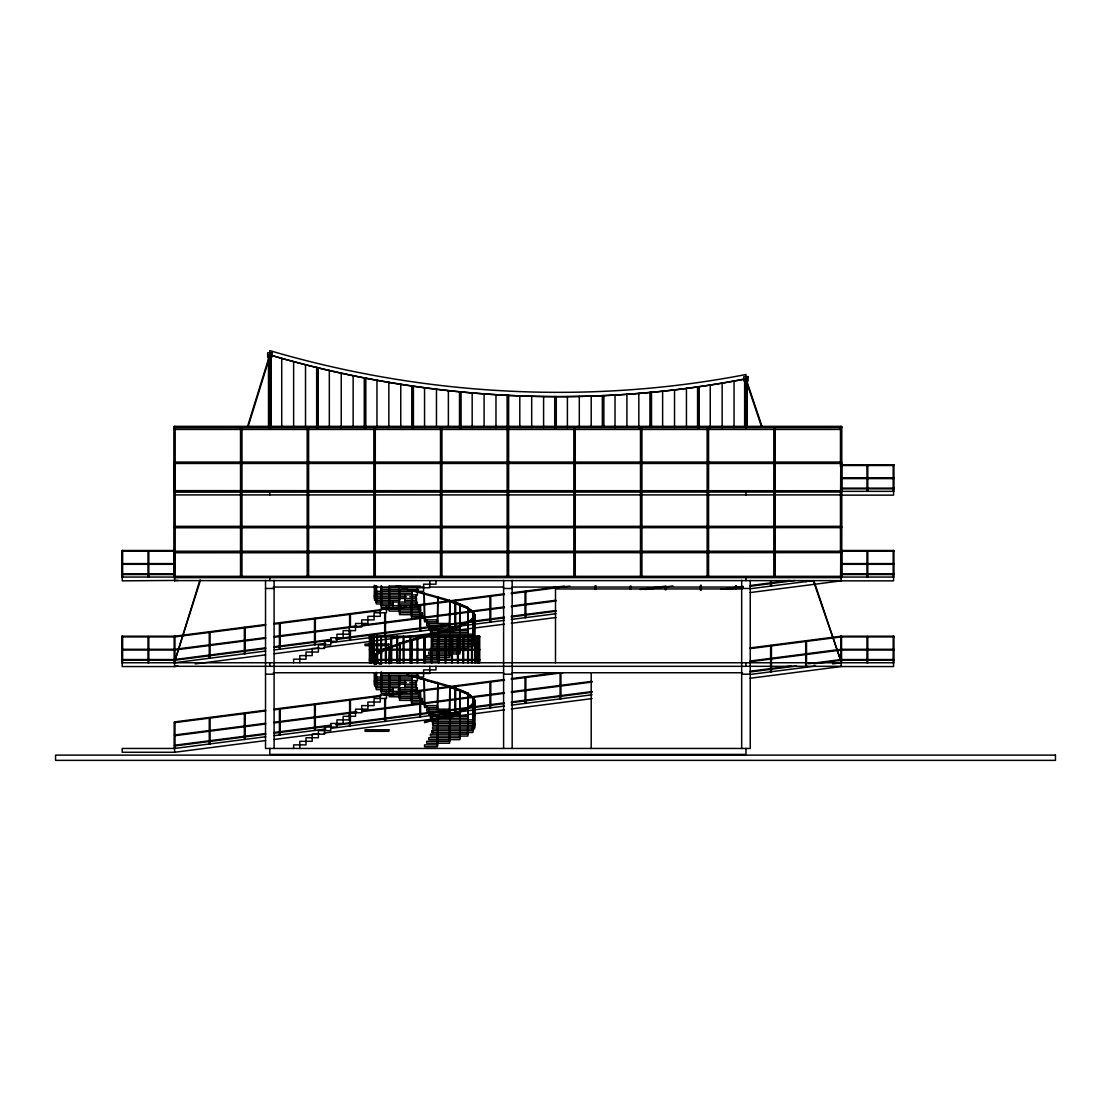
<?xml version="1.0" encoding="UTF-8"?>
<svg xmlns="http://www.w3.org/2000/svg" width="1111" height="1111" viewBox="0 0 1111 1111"><rect width="100%" height="100%" fill="white"/><g stroke="black" fill="none" stroke-linecap="round" stroke-linejoin="round"><path stroke-width="1.5" d="M375.865 654.823L389.6 647.685L399.904 644.116L399.724 643.311L380.865 650.449L375.837 654.018L374.171 658.392L375.837 661.962L375.865 661.156M474.952 615.536L474.98 614.744L474.161 615.536L474.98 615.536L473.244 611.967L467.509 607.592L472.425 611.967L474.133 615.536L472.453 619.119L467.509 622.688L472.425 618.313L474.133 614.744L472.453 611.161L474.98 614.744L473.286 619.119L467.509 622.688M468.286 607.592L467.425 608.397L467.592 607.592L459.648 604.023L449.386 600.454L449.302 601.259L460.079 604.828L460.26 604.023L449.386 600.454L449.219 601.259L468.12 608.397L473.189 611.967L467.509 607.592M474.133 615.536L474.161 614.744M474.952 701.249L474.98 700.444L474.161 701.249L474.98 701.249L473.244 697.68L467.509 693.306L472.425 697.68L474.133 701.249L472.453 704.818L467.509 708.387L472.425 704.013L474.133 700.444L472.453 696.875L474.98 700.444L473.286 704.818L467.509 708.387M449.719 686.959L460.079 690.528L460.26 689.737L449.386 686.154L449.219 686.959L468.12 694.111L473.189 697.68L467.509 693.306M474.133 701.249L474.161 700.444M375.837 661.962L375.921 661.156M472.425 611.967L472.508 611.161M473.189 611.967L473.286 611.161M468.12 694.111L468.259 693.306L459.648 689.737L459.51 690.528L467.453 694.111L468.286 693.306M472.425 697.68L472.508 696.875M473.189 697.68L473.286 696.875M467.453 608.397L459.51 604.828L459.648 604.023L468.259 607.592L468.12 608.397M460.176 604.828L460.315 604.023M460.176 690.528L460.315 689.737M467.453 694.111L467.592 693.306L459.648 689.737L459.565 690.528M396.266 585.955L399.224 586.969L399.904 586.164L399.724 586.969L396.766 585.955M449.719 601.259L449.899 600.454M459.565 604.828L459.746 604.023M399.307 586.969L399.502 586.164M411.362 590.538L411.875 589.747M411.362 676.252L411.875 675.446M437.442 596.885L437.234 597.69L449.622 601.259L449.816 600.454L437.762 596.885L437.234 597.69L437.553 596.885L411.778 589.747L411.57 590.538L437.442 597.69L437.665 596.885M437.442 682.585L449.816 686.154L449.622 686.959L437.234 683.39L437.762 682.585L437.234 683.39L417.93 678.029M437.331 683.39L437.553 682.585L411.778 675.446L411.57 676.252L437.442 683.39L437.665 682.585M199.911 580.109L174.316 662.67L200.452 580.275M247.531 426.555L269.542 355.562M248.072 426.721L269.57 357.381M374.143 657.587L375.837 654.018L381.601 650.449L375.921 654.823L375.837 654.018M375.532 656.407L376.615 654.018M376.101 660.781L374.962 658.392L376.129 656.018M473.286 619.119L472.425 618.313L473.286 619.119L474.952 614.744M473.286 704.818L472.425 704.013L473.286 704.818L474.952 700.444M399.904 644.116L399.224 643.311L460.26 626.257L460.079 625.451L449.219 629.02L449.386 629.826L459.746 626.257L459.51 625.451L468.12 621.882L473.189 618.313M437.442 719.109L449.816 715.526L449.622 714.734L437.553 718.303L437.762 719.109L437.234 718.303L460.26 711.957L460.079 711.151L449.219 714.734L449.386 715.526L459.746 711.957L459.51 711.151L468.12 707.582L473.189 704.013M382.851 649.852L388.142 647.477M437.442 633.395L449.816 629.826L449.622 629.02L437.553 632.59L437.762 633.395L437.234 632.59L437.665 633.395L399.502 644.116L381.004 651.254L380.865 650.449L381.656 651.254M467.453 621.882L459.51 625.451L459.746 626.257L468.259 622.688L467.425 621.882L467.592 622.688L459.648 626.257M467.453 707.582L459.51 711.151L459.746 711.957L468.259 708.387L467.425 707.582L467.592 708.387L459.648 711.957M411.681 639.742L411.875 640.533L411.681 639.742L399.627 643.311L399.821 644.116M411.57 639.742L437.442 632.59M437.442 718.303L424.402 721.872L424.61 722.678L437.665 719.109L437.331 718.303M745.953 378.809C588.33 409.334 423.722 400.182 269.82 354.923L269.82 350.632C423.722 395.905 588.33 405.043 745.953 374.518L745.953 378.809C588.33 409.32 423.722 400.168 269.82 354.923M122.21 577.053L122.21 580.859L178.024 580.414M265.598 624.507L174.538 636.214L174.635 636.922L265.682 625.215M274.181 623.396L401.321 607.05M409.917 605.953L504.408 593.802M511.282 592.913L564.541 586.066M274.278 624.104L380.795 610.411M385.948 609.745L406.57 607.106M415.153 605.995L504.491 594.51M511.366 593.621L569.776 586.108M265.598 637.603L174.538 649.31L174.635 650.018L265.682 638.311M274.181 636.492L356.659 625.896M361.811 625.229L504.408 606.898M511.282 606.009L555.944 600.273M640.13 589.441L665.906 586.136M274.278 637.2L504.491 607.606M511.366 606.717L556.042 600.982M645.38 589.483L672.863 585.955M265.598 647.838L174.538 659.545L174.635 660.253L265.682 648.546M274.181 646.727L330.884 639.436M336.036 638.783L444.275 624.868M449.427 624.201L504.408 617.133M511.282 616.244L555.944 610.508M720.872 589.302L743.217 586.427M750.078 585.539L789.602 580.47M274.278 647.435L330.967 640.144M336.133 639.492L428.902 627.562M432.332 627.118L504.491 617.841M511.366 616.952L556.042 611.217M726.122 589.344L743.301 587.136M750.175 586.247L794.851 580.511M265.64 651.046L174.58 662.753L174.58 666.558L122.21 666.558L122.21 662.753M274.236 649.935L325.773 643.311M330.925 642.658L368.727 637.797M372.157 637.353L442.595 628.298M451.191 627.187L504.45 620.341M511.324 619.452L555.986 613.716M750.133 588.761L813.696 580.581M174.58 666.558L178.024 666.114M195.203 663.906L265.64 654.851M274.236 653.754L318.899 648.005M324.051 647.352L368.727 641.602M372.157 641.158L504.45 624.146M511.324 623.271L555.986 617.522M750.133 592.566L841.18 580.859L893.563 580.859L893.563 577.053M265.598 710.207L174.538 721.914L174.635 722.622L265.682 710.915M274.181 709.11L380.712 695.417M384.142 694.972L401.321 692.764M409.917 691.653L504.408 679.501M511.282 678.627L557.666 672.655M750.078 647.921L841.138 636.214L841.235 636.922L750.175 648.63M274.278 709.818L380.795 696.125M385.948 695.458L406.57 692.806M415.153 691.695L504.491 680.21M511.366 679.335L562.902 672.71M265.598 723.303L174.538 735.01L174.635 735.718L265.682 724.011M274.181 722.206L356.659 711.595M361.811 710.929L416.778 703.86M423.652 702.985L504.408 692.597M511.282 691.722L592.024 681.335M750.078 661.017L841.138 649.31L841.235 650.018L750.175 661.725M274.278 722.914L356.742 712.304M361.894 711.637L504.491 693.306M511.366 692.431L592.121 682.043M265.598 733.538L174.538 745.245L174.635 745.953L265.682 734.246M274.181 732.441L330.884 725.15M336.036 724.483L444.275 710.568M449.427 709.901L504.408 702.832M511.282 701.958L592.024 691.57M750.078 671.252L791.324 665.947M808.502 663.739L841.138 659.545L841.235 660.253L813.738 663.781M274.278 733.149L330.967 725.858M336.133 725.191L504.491 703.541M511.366 702.666L592.121 692.278M750.175 671.961L796.559 665.989M265.64 736.746L174.58 748.453L174.58 752.272L122.21 752.272L122.21 748.453L174.996 748.453L174.996 722.275L174.163 722.275L174.163 748.453M274.236 735.649L325.773 729.024M330.925 728.358L504.45 706.054M511.324 705.166L592.066 694.778M750.133 674.46L815.418 666.072M832.597 663.864L841.18 662.753L841.18 666.558L750.133 678.265M174.58 752.272L265.64 740.565M274.236 739.454L318.899 733.718M324.051 733.052L504.45 709.86M511.324 708.971L592.066 698.597M841.902 427.068L173.871 427.068L173.871 577.053M841.777 427.652L174.58 427.777L174.58 426.346L841.18 426.346L841.18 580.859M174.58 429.443L841.18 429.443M841.18 462.065L174.58 462.065L174.58 463.481L841.18 463.481M841.777 462.176L840.596 462.176L840.596 463.37L841.777 463.37M841.596 465.148L840.763 465.148L840.596 491.937M893.147 465.148L893.98 465.148M893.924 465.509L840.833 465.509L840.833 464.801L893.924 464.801L893.98 491.34L174.163 491.34L174.163 465.148L174.996 465.148L174.996 491.34M893.924 477.897L840.833 477.897L840.833 478.605L893.924 478.605M893.924 488.132L840.833 488.132L840.833 488.84L893.924 488.84M841.777 490.743L174.58 490.631L174.58 492.062L841.777 491.937M174.58 494.909L841.18 494.909M841.18 495.145L893.563 495.145L893.563 491.34M841.18 526.336L174.58 526.336L174.58 527.767L841.777 527.642M841.777 526.461L840.596 526.461L840.596 527.642M174.58 550.5L121.849 550.5L121.793 577.053L893.98 577.053L893.924 550.5L840.833 550.5L840.833 551.223M121.793 550.862L122.627 550.862L122.627 577.053M841.596 550.862L840.763 550.862L840.596 577.637M893.147 550.862L893.98 550.862M121.849 551.223L893.924 551.223M840.596 551.459L841.777 551.459M841.777 552.639L174.58 552.764L174.58 551.334M121.849 563.596L174.58 563.596M893.924 563.596L840.833 563.596L840.833 564.305L893.924 564.305M121.849 564.305L174.58 564.305M121.849 573.832L174.58 573.832M893.924 573.832L840.833 573.832L840.833 574.554L893.924 574.554M121.849 574.554L174.58 574.554M841.18 576.331L174.58 576.331L174.58 580.859M173.996 576.456L175.177 576.456M840.596 576.456L841.777 576.456M174.58 580.622L841.18 580.622M805.683 581.553L806.517 581.553M389.211 586.094L420.389 586.094M273.278 587.052L423.916 587.052M429.11 587.052L503.561 587.052M512.213 587.052L742.495 587.052M265.529 588.469L274.098 588.469M503.602 588.469L512.171 588.469M741.676 588.469L750.244 588.469M742.495 588.955L555.5 588.955L555.5 662.753M418.666 589.663L381.267 589.663L381.267 587.761L429.804 587.761L429.804 580.622M411.917 590.135L411.32 616.327L424.555 616.327L424.555 618.23L411.625 618.23L411.625 616.327M412.195 593.232L376.268 593.232L376.268 591.33L423.61 591.33L423.61 584.192L435.984 584.192L435.984 580.622M406.445 596.801L374.56 596.801L374.56 594.899L417.417 594.899L417.417 587.761M409.806 596.801L416.514 596.801L416.514 594.899M399.738 600.384L374.56 600.384L374.56 598.468M404.779 600.384L416.514 600.384L416.514 598.468L374.268 598.468L374.268 585.386M393.294 603.953L376.268 603.953L376.268 602.051M398.071 603.953L417.347 603.953L417.347 602.051L375.976 602.051L375.976 585.678M387.614 607.523L381.267 607.523L381.267 605.62M390.947 607.523L418.666 607.523L418.666 605.62L380.962 605.62L380.962 585.969M449.219 629.02L449.899 629.826M431.776 636.089L472.855 636.089L472.855 634.187L431.776 634.187L431.637 636.922M121.793 636.561L122.627 636.561L122.627 662.753M174.996 636.561L174.163 636.561L174.163 662.753M369.394 636.561L370.685 636.561M371.255 636.561L372.088 636.561M373.56 636.561L374.393 636.561M377.559 636.561L376.726 636.561L376.573 664.239M380.698 636.561L381.531 636.561M462.856 636.561L463.69 636.561M467.592 636.561L468.425 636.561L468.425 662.753M474.73 636.561L475.564 636.561L475.564 662.753M477.036 636.561L477.869 636.561M478.438 636.561L479.73 636.561L479.73 662.753M841.596 636.561L840.763 636.561L840.763 662.753M893.147 636.561L893.98 636.561M121.849 636.922L174.941 636.922M369.449 636.922L479.674 636.922L479.674 636.214L369.449 636.214L369.394 662.753M893.924 636.922L840.833 636.922L840.833 636.214L893.924 636.214L893.98 662.753L121.793 662.753L121.849 636.214L174.941 636.214L174.996 662.753M474.855 641.325L432.61 641.325L432.61 643.227L474.55 643.227L474.55 641.325M399.724 643.311L399.502 644.116M388.808 646.88L389.044 647.685M121.849 649.296L174.941 649.296M369.449 649.296L479.674 649.296L479.674 650.018L369.449 650.018M893.924 649.296L840.833 649.296L840.833 650.018L893.924 650.018M121.849 650.018L174.941 650.018M381.559 650.852L380.962 663.947M376.573 654.421L375.976 664.239M374.143 658.392L374.99 658.392M121.849 659.545L174.941 659.545M369.449 659.545L424.583 659.545M893.924 659.545L840.833 659.545L840.833 660.253L893.924 660.253M121.849 660.253L174.941 660.253M369.449 660.253L424.583 660.253M174.58 666.322L841.18 666.322M841.18 666.558L893.563 666.558L893.563 662.753M273.278 672.752L503.561 672.752M512.213 672.752L742.495 672.752M265.529 674.183L274.098 674.183M503.602 674.183L512.171 674.183M741.676 674.183L750.244 674.183M418.666 675.377L381.267 675.377L381.267 673.46L429.804 673.46L429.804 666.322M411.917 675.849L411.32 702.041L424.555 702.041L424.555 703.943L411.625 703.943L411.625 702.041M412.195 678.946L376.268 678.946L376.268 677.043L423.61 677.043L423.61 669.891L435.984 669.891L435.984 666.322M406.445 682.515L374.56 682.515L374.56 680.612L417.417 680.612L417.417 673.46M409.806 682.515L416.514 682.515L416.514 680.612M399.738 686.084L374.56 686.084L374.56 684.182M404.779 686.084L416.514 686.084L416.514 684.182L374.268 684.182L374.268 672.724M393.294 689.653L376.268 689.653L376.268 687.751M398.071 689.653L417.347 689.653L417.347 687.751L375.976 687.751L375.976 672.419M387.614 693.222L381.267 693.222L381.267 691.32M390.947 693.222L418.666 693.222L418.666 691.32L380.962 691.32L380.962 672.127M407.362 588.399L399.821 586.164L399.627 586.969L404.14 588.316M402.515 587.066L407.043 588.399M406.834 589.205L411.681 590.538M406.834 674.905L411.681 676.252M376.698 661.156L380.448 663.836M377.171 662.059L379.67 663.836M376.615 661.962L379.115 663.753M747.328 382.628L762.188 426.846M813.932 580.789L841.458 662.656L813.391 580.97M747.342 384.448L761.646 427.027M424.402 636.159L424.721 636.964M411.459 639.742L411.778 640.533M449.719 714.734L449.899 715.526M389.378 646.88L389.544 647.685M460.176 625.451L460.315 626.257M460.176 711.151L460.315 711.957M472.425 618.313L472.508 619.119M468.203 621.882L468.286 622.688M472.425 704.013L472.508 704.818M468.203 707.582L468.286 708.387M380.837 650.449L380.92 651.254M893.563 464.801L893.563 465.509M893.563 477.897L893.563 478.605M893.563 488.132L893.563 488.84M893.563 550.5L893.563 551.223M893.563 563.596L893.563 564.305M893.563 573.832L893.563 574.554M893.563 636.214L893.563 636.922M893.563 649.296L893.563 650.018M893.563 659.545L893.563 660.253M893.202 464.801L893.147 491.34M893.202 550.5L893.147 577.053M893.202 636.214L893.147 662.753M867.788 491.34L867.788 465.148L866.955 465.148L866.955 491.34M867.788 577.053L867.788 550.862L866.955 550.862L866.955 577.053M867.788 662.753L867.788 636.561L866.955 636.561L866.955 662.753M841.541 464.801L841.596 491.34M841.541 550.5L841.596 577.053M841.541 636.214L841.596 662.753M841.18 636.214L841.18 636.922M841.18 649.296L841.18 650.018M841.18 659.545L841.18 660.253M840.596 427.652L840.596 426.471L841.777 426.471L841.777 577.637L173.996 577.637L174.163 550.862L174.996 550.862L174.996 577.053M840.471 427.068L840.471 466.717M840.471 490.854L840.471 551.195M775.242 427.068L775.242 577.053M773.812 427.068L773.812 577.053M771.437 581.164L771.437 586.066L770.603 586.066L770.603 581.164M750.244 580.317L750.244 748.453L265.529 748.453L265.529 580.317M747.272 427.277L747.272 378.809L744.648 378.809L744.648 427.277M746.731 378.809L746.731 427.277M745.953 427.068L745.953 429.443M745.953 491.34L745.953 494.909M745.953 577.053L745.953 580.622M745.953 662.753L745.953 666.322M745.953 748.453L745.953 754.411L269.82 754.411L269.82 748.453M745.189 378.809L745.189 427.277M741.676 580.317L741.676 748.453M736.343 585.664L736.343 588.941M735.51 585.664L735.51 588.941M734.052 380.99L734.052 427.541M722.15 383.045L722.15 427.735M710.248 384.948L710.248 427.846M708.582 427.068L708.582 577.053M707.151 427.068L707.151 577.053M701.263 585.275L701.263 590.177M700.43 585.275L700.43 590.177M699.111 427.804L699.111 386.586L697.569 386.809L697.569 427.943M698.347 386.697L698.347 427.874M686.445 388.322L686.445 427.804M674.53 389.794L674.53 427.666M666.183 586.511L666.183 589.788M665.35 586.511L665.35 589.788M662.628 391.128L662.628 427.416M651.504 426.416L651.504 392.239L649.949 392.377L649.949 426.513M650.727 392.308L650.727 426.457M641.922 427.068L641.922 577.053M640.491 427.068L640.491 577.053M638.825 393.363L638.825 427.735M631.104 586.108L631.104 589.385M630.27 586.108L630.27 589.385M626.923 394.266L626.923 427.193M615.022 395.016L615.022 427.707M603.884 426.374L603.884 395.599L602.343 395.669L602.343 426.43M596.01 585.705L596.01 588.983M595.177 585.705L595.177 588.983M591.205 396.113L591.205 427.277M591.205 673.044L591.205 748.453M579.303 396.446L579.303 427.499M575.262 427.068L575.262 577.053M573.832 427.068L573.832 577.053M567.402 396.627L567.402 427.624M560.93 672.655L560.93 698.847L560.097 698.847L560.097 672.655M556.278 427.666L556.278 396.683L554.722 396.669L554.722 427.652M543.598 396.585L543.598 427.596M531.697 396.335L531.697 427.429M519.795 395.96L519.795 427.18M512.171 580.317L512.171 748.453M508.602 577.053L508.657 395.474L507.116 395.391L507.171 577.053M503.602 580.317L503.602 748.453M495.978 394.766L495.978 427.527M484.077 393.947L484.077 426.416M479.202 636.214L479.272 662.753M478.966 636.214L478.897 662.753M478.494 636.214L478.438 662.753M477.786 636.214L477.869 662.753M477.105 636.214L477.036 662.753M475.494 636.214L475.466 636.922M475.494 649.296L475.466 650.018M475.494 659.545L475.466 660.253M474.73 662.753L474.855 615.133L474.258 641.325M474.55 727.038L474.55 728.941L432.61 728.941L432.61 727.038L474.855 727.038L474.855 700.847L474.258 727.038M472.855 641.325L472.855 643.227M472.855 644.894L472.855 646.796L431.776 646.796L431.776 644.894L473.147 644.894L473.147 611.564L472.55 644.894M472.855 727.038L472.855 728.941M472.855 730.607L472.855 732.51L431.776 732.51L431.776 730.607L473.147 730.607L473.147 697.277L472.55 730.607M472.397 662.753L472.397 636.561L471.564 636.561L471.564 662.753M472.175 393.002L472.175 427.499M472.272 636.214L472.3 636.922M472.3 649.296L472.3 650.018M472.3 659.545L472.3 660.253M471.661 636.214L471.689 636.922M471.689 649.296L471.661 650.018M471.661 659.545L471.661 660.253M468.273 636.214L468.3 636.922M468.3 649.296L468.273 650.018M468.3 659.545L468.273 660.253M467.703 636.214L467.731 636.922M467.856 644.894L467.856 646.796M467.856 648.463L467.856 650.379L430.457 650.379L430.457 648.463L468.162 648.463L468.162 607.995L467.592 662.753M467.731 659.545L467.703 660.253M467.856 730.607L467.856 732.51M467.856 734.177L467.856 736.079L430.457 736.079L430.457 734.177L468.162 734.177L468.162 693.708L467.564 734.177M463.69 662.753L463.551 636.214L463.509 636.922M463.509 649.296L463.509 650.018M463.509 659.545L463.509 660.253M463.009 636.214L462.856 662.753M461.051 427.957L461.051 391.975L459.496 391.822L459.496 427.86M460.273 391.905L460.273 427.902M459.912 630.617L459.912 632.52M459.912 648.463L459.912 650.379M459.912 652.046L459.912 653.948L428.721 653.948L428.721 652.046L460.204 652.046L460.204 604.426L459.621 652.046M459.912 716.317L459.912 718.22M459.912 734.177L459.912 736.079M459.912 737.746L459.912 739.648L428.721 739.648L428.721 737.746L460.204 737.746L460.204 690.125L459.621 737.746M458.315 662.753L458.315 636.561L457.482 636.561L457.482 662.753M458.135 636.214L458.093 636.922M458.135 649.296L458.093 650.018M458.135 659.545L458.093 660.253M457.69 636.214L457.663 636.922M457.663 649.296L457.69 650.018M457.69 659.545L457.663 660.253M452.358 662.753L452.358 636.561L451.524 636.561L451.524 662.753M452.135 636.214L452.094 636.922M452.135 649.296L452.094 650.018M452.094 659.545L452.135 660.253M451.774 636.214L451.746 636.922M451.774 649.296L451.746 650.018M451.746 659.545L451.774 660.253M449.858 627.048L449.858 600.857L449.261 627.048M449.858 712.748L449.858 686.556L449.261 712.748M449.552 652.046L449.552 653.948M449.552 655.615L449.552 657.518L426.721 657.518L426.721 655.615L449.858 655.615L449.858 629.423L449.261 655.615M449.552 737.746L449.552 739.648M449.552 741.315L449.552 743.217L426.721 743.217L426.721 741.315L449.858 741.315L449.858 715.123L449.261 741.315M448.372 390.655L448.372 427.11M445.928 662.753L445.928 636.561L445.094 636.561L445.094 662.753M445.678 636.214L445.636 636.922M445.636 649.296L445.678 650.018M445.636 659.545L445.678 660.253M445.4 636.214L445.358 636.922M445.358 649.296L445.4 650.018M445.358 659.545L445.4 660.253M441.942 427.068L441.942 577.053M440.511 427.068L440.511 577.053M439.151 662.753L439.151 636.561L438.317 636.561L438.317 662.753M438.845 636.214L438.803 636.922M438.803 649.296L438.845 650.018M438.803 659.545L438.845 660.253M438.623 636.214L438.664 636.922M438.664 649.296L438.623 650.018M437.803 623.465L437.803 597.287L437.206 623.465M437.803 709.179L437.803 682.987L437.206 709.179M437.498 655.615L437.498 657.518M437.498 659.184L437.498 661.087L424.555 661.087L424.555 659.184L437.803 659.184L437.803 632.992L437.206 659.184M437.498 741.315L437.498 743.217M437.498 744.884L437.498 746.786L424.555 746.786L424.555 744.884L437.803 744.884L437.803 718.706L437.206 744.884M436.47 389.281L436.47 427.332M432.887 637.756L432.887 639.658M432.887 723.455L432.887 725.372M432.61 634.187L432.61 636.089M432.61 644.894L432.61 646.796M432.61 719.886L432.61 721.789M432.61 730.607L432.61 732.51M432.123 662.753L432.123 636.561L431.29 636.561L431.29 662.753M431.776 630.617L431.776 632.52M431.776 648.463L431.776 650.379M431.776 716.317L431.776 718.22M430.457 627.048L430.457 628.951M430.457 712.748L430.457 714.651M428.721 623.465L428.721 625.382M428.721 709.179L428.721 711.082M426.721 619.896L426.721 621.799M426.721 705.61L426.721 707.513M424.971 662.753L424.971 636.561L424.138 636.561L424.138 662.753M424.86 619.896L424.263 593.718L424.263 619.896L437.498 619.896L437.498 621.799L424.555 621.799L424.555 619.896M424.86 636.561L424.86 662.753M424.86 705.61L424.263 679.418L424.263 705.61L437.498 705.61L437.498 707.513L424.555 707.513L424.555 705.61M424.555 387.753L424.555 427.457M424.541 636.214L424.541 636.922M424.583 649.296L424.583 650.018M424.263 636.561L424.263 662.753M422.402 616.327L422.402 618.23M422.402 702.041L422.402 703.943M420.389 612.758L420.389 614.661M420.389 698.458L420.389 700.374M418.666 609.189L418.666 611.092M418.666 694.889L418.666 696.791M417.833 662.753L417.833 636.561L417 636.561L417 662.753M417.486 649.296L417.486 650.018M417.486 660.253L417.486 659.545L417.347 660.253M417.347 605.62L417.347 607.523M417.389 649.296L417.347 650.018M417.347 691.32L417.347 693.222M416.514 602.051L416.514 603.953M416.514 687.751L416.514 689.653M416.222 594.899L416.222 596.801M416.222 598.468L416.222 600.384M416.222 680.612L416.222 682.515M416.222 684.182L416.222 686.084M413.431 427.568L413.431 386.197L411.889 385.975L411.889 427.429M412.653 386.086L412.653 427.499M411.917 596.69L411.917 616.327M411.917 663.045L411.917 640.13L411.32 663.045M411.917 682.39L411.917 702.041M411.625 612.758L411.625 614.661M411.625 698.458L411.625 700.374M410.806 662.753L410.806 636.561L409.973 636.561L409.973 662.753M410.32 636.214L410.501 636.922M410.32 649.296L410.32 650.018M410.459 659.545L410.501 660.253M410.278 636.214L410.278 636.922M410.278 649.296L410.278 650.018M410.278 659.545L410.278 660.253M405.043 594.899L405.043 602.051M405.043 680.612L405.043 687.751M404.029 662.753L404.029 636.561L403.196 636.561L403.196 662.753M403.724 636.214L403.765 636.922M403.765 649.296L403.765 650.018M403.724 659.545L403.765 660.253M403.487 636.214L403.446 636.922M403.487 649.296L403.446 650.018M403.446 659.545L403.487 660.253M400.752 384.267L400.752 427.443M399.863 599.662L399.266 586.566L399.266 612.758L422.402 612.758L422.402 614.661L399.557 614.661L399.557 612.758M399.863 604.578L399.863 612.758M399.863 663.35L399.863 643.713L399.266 663.35M399.863 675.544L399.863 685.376M399.863 688.639L399.863 698.458M399.557 698.458L399.557 700.374L422.402 700.374L422.402 698.458L399.266 698.458L399.266 675.544M398.849 598.468L398.849 605.62M398.849 684.182L398.849 691.32M397.599 662.753L397.599 636.561L396.766 636.561L396.766 662.753M397.377 636.214L397.377 636.922M397.335 649.296L397.335 650.018M397.335 659.545L397.377 660.253M397.03 636.214L396.988 636.922M396.988 649.296L396.988 650.018M397.03 659.545L396.988 660.253M392.655 602.051L392.655 609.189M392.655 687.751L392.655 694.889M391.641 662.753L391.641 636.561L390.808 636.561L390.808 662.753M391.419 636.214L391.419 636.922M391.419 649.296L391.461 650.018M391.419 659.545L391.419 660.253M390.989 636.214L390.989 636.922M390.989 649.296L391.03 650.018M391.03 659.545L390.989 660.253M389.503 586.275L389.503 609.189M389.503 663.642L389.503 647.282L388.906 663.642M389.503 675.252L389.503 694.889M389.211 587.761L389.211 589.663M389.211 609.189L389.211 611.092L420.389 611.092L420.389 609.189L380.281 609.189L380.281 616.327L367.894 616.327L367.894 623.465L355.52 623.465L355.52 630.617L343.146 630.617L343.146 637.756L330.759 637.756L330.759 644.894L318.385 644.894L318.385 652.046L305.997 652.046L305.997 659.184L293.623 659.184L293.623 662.753M389.211 673.46L389.211 675.377M389.211 694.889L389.211 696.791L420.389 696.791L420.389 694.889L380.281 694.889L380.281 702.041L367.894 702.041L367.894 709.179L355.52 709.179L355.52 716.317L343.146 716.317L343.146 723.455L330.759 723.455L330.759 730.607L318.385 730.607L318.385 737.746L305.997 737.746L305.997 744.884L293.623 744.884L293.623 748.453M388.85 382.323L388.85 427.318M388.906 586.275L388.906 609.189M388.906 675.252L388.906 694.889M386.475 605.62L386.475 612.758L374.088 612.758L374.088 619.896L361.714 619.896L361.714 627.048L349.326 627.048L349.326 634.187L336.952 634.187L336.952 641.325L324.565 641.325L324.565 648.463L312.191 648.463L312.191 655.615L299.817 655.615L299.817 662.753M386.475 691.32L386.475 698.458L374.088 698.458L374.088 705.61L361.714 705.61L361.714 712.748L349.326 712.748L349.326 719.886L336.952 719.886L336.952 727.038L324.565 727.038L324.565 734.177L312.191 734.177L312.191 741.315L299.817 741.315L299.817 748.453M386.253 662.753L386.253 636.561L385.42 636.561L385.42 662.753M386.114 636.214L386.072 636.922M386.072 649.296L386.072 650.018M386.114 659.545L386.072 660.253M385.573 636.214L385.573 636.922M385.573 649.296L385.6 650.018M385.6 659.545L385.573 660.253M385.503 612.772L385.503 635.686L384.67 635.686L384.67 612.772M385.503 698.486L385.503 721.4L384.67 721.4L384.67 698.486M381.559 585.969L381.559 605.62M381.392 636.214L381.559 663.947M381.559 672.127L381.559 691.32M381.267 591.33L381.267 593.232M381.267 677.043L381.267 678.946M380.851 636.214L380.698 662.753M377.462 636.214L377.559 662.753M376.948 380.226L376.948 426.374M376.823 636.214L376.837 636.922M376.823 649.296L376.823 650.018M376.823 659.545L376.837 660.253M376.573 585.678L376.573 602.051M376.573 672.419L376.573 687.751M376.268 594.899L376.268 596.801M376.268 598.468L376.268 600.384M376.268 680.612L376.268 682.515M375.282 427.068L375.282 577.053M374.865 585.386L374.865 598.468M374.865 657.99L374.865 664.545M374.865 672.724L374.865 684.182M374.296 636.214L374.268 664.545M373.851 427.068L373.851 577.053M373.657 636.214L373.56 662.753M372.004 636.214L372.088 662.753M371.324 636.214L371.255 662.753M370.63 636.214L370.685 662.753M370.157 636.214L370.227 662.753M369.921 636.214L369.852 662.753M365.811 427.874L365.811 378.129L364.269 377.837L364.269 427.707M365.047 377.99L365.047 427.791M353.145 375.601L353.145 427.429M350.423 627.104L350.423 614.008L349.59 614.008L349.59 627.104M350.423 630.381L350.423 640.2L349.59 640.2L349.59 630.381M341.23 373.074L341.23 427.929M329.328 370.407L329.328 427.416M318.204 427.846L318.204 367.783L316.649 367.408L316.649 427.652M317.427 367.602L317.427 427.749M308.622 427.068L308.622 577.053M307.191 427.068L307.191 577.053M305.525 364.644L305.525 427.124M293.623 361.547L293.623 427.304M281.722 358.311L281.722 427.416M274.098 580.317L274.098 748.453M271.126 427.443L271.126 354.923L268.501 354.923L268.501 427.443M270.584 354.923L270.584 427.443M269.82 427.068L269.82 429.443M269.82 491.34L269.82 494.909M269.82 577.053L269.82 580.622M269.82 662.753L269.82 666.322M269.043 354.923L269.043 427.443M241.962 427.068L241.962 577.053M241.24 427.068L241.24 577.053M240.531 427.068L240.531 577.053M175.177 577.637L175.177 426.471L173.996 426.471L173.996 427.652M174.58 636.214L174.58 636.922M174.58 649.296L174.58 650.018M174.58 659.545L174.58 660.253M174.233 636.214L174.233 636.922M174.233 649.296L174.233 650.018M174.233 659.545L174.233 660.253M148.818 577.053L148.818 550.862L147.985 550.862L147.985 577.053M148.818 662.753L148.818 636.561L147.985 636.561L147.985 662.753M122.571 550.5L122.571 551.223M122.571 563.596L122.571 564.305M122.571 573.832L122.571 574.554M122.571 636.214L122.571 636.922M122.571 649.296L122.571 650.018M122.571 659.545L122.571 660.253M122.21 550.5L122.21 551.223M122.21 563.596L122.21 564.305M122.21 573.832L122.21 574.554M122.21 636.214L122.21 636.922M122.21 649.296L122.21 650.018M122.21 659.545L122.21 660.253M424.61 593.316L424.402 594.121L424.61 593.316M424.61 679.015L424.402 679.821L424.61 679.015M271.959 352.784L267.668 352.784L267.668 357.062L271.959 357.062L271.959 352.784M748.106 376.657L743.814 376.657L743.814 380.948L748.106 380.948L748.106 376.657M525.85 591.455L525.017 591.455L525.017 617.647L525.85 617.647L525.85 591.455M490.756 595.968L489.923 595.968L489.923 622.16L490.756 622.16L490.756 595.968M455.677 600.482L454.843 600.482L454.843 626.673L455.677 626.673L455.677 600.482M420.597 604.995L419.764 604.995L419.764 631.173L420.597 631.173L420.597 604.995M315.343 618.521L314.51 618.521L314.51 644.713L315.343 644.713L315.343 618.521M280.25 623.035L279.416 623.035L279.416 649.227L280.25 649.227L280.25 623.035M449.552 623.465L426.721 623.465L426.721 625.382L449.552 625.382L449.552 623.465M459.912 627.048L428.721 627.048L428.721 628.951L459.912 628.951L459.912 627.048M245.17 627.548L244.337 627.548L244.337 653.726L245.17 653.726L245.17 627.548M467.856 630.617L430.457 630.617L430.457 632.52L467.856 632.52L467.856 630.617M210.09 632.048L209.257 632.048L209.257 658.24L210.09 658.24L210.09 632.048M474.55 637.756L432.61 637.756L432.61 639.658L474.55 639.658L474.55 637.756M806.517 641.075L805.683 641.075L805.683 667.267L806.517 667.267L806.517 641.075M388.85 644.061L365.047 644.061L365.047 645.616L388.85 645.616L388.85 644.061M771.437 645.588L770.603 645.588L770.603 671.78L771.437 671.78L771.437 645.588M479.674 659.545L438.623 659.545L438.664 660.253L479.674 660.253L479.674 659.545M525.85 677.168L525.017 677.168L525.017 703.346L525.85 703.346L525.85 677.168M490.756 681.668L489.923 681.668L489.923 707.86L490.756 707.86L490.756 681.668M455.677 686.181L454.843 686.181L454.843 712.373L455.677 712.373L455.677 686.181M420.597 690.695L419.764 690.695L419.764 716.887L420.597 716.887L420.597 690.695M350.423 699.722L349.59 699.722L349.59 725.9L350.423 725.9L350.423 699.722M315.343 704.221L314.51 704.221L314.51 730.413L315.343 730.413L315.343 704.221M280.25 708.735L279.416 708.735L279.416 734.927L280.25 734.927L280.25 708.735M449.552 709.179L426.721 709.179L426.721 711.082L449.552 711.082L449.552 709.179M459.912 712.748L428.721 712.748L428.721 714.651L459.912 714.651L459.912 712.748M245.17 713.248L244.337 713.248L244.337 739.44L245.17 739.44L245.17 713.248M467.856 716.317L430.457 716.317L430.457 718.22L467.856 718.22L467.856 716.317M210.09 717.762L209.257 717.762L209.257 743.953L210.09 743.953L210.09 717.762M472.855 719.886L431.776 719.886L431.776 721.789L472.855 721.789L472.855 719.886M474.55 723.455L432.61 723.455L432.61 725.372L474.55 725.372L474.55 723.455M388.85 729.774L365.047 729.774L365.047 731.316L388.85 731.316L388.85 729.774M1055.45 755.119L55.55 755.119L55.55 760.368L1055.45 760.368L1055.45 755.119M417.486 636.922L417.486 636.214L417.43 636.922"/></g></svg>
